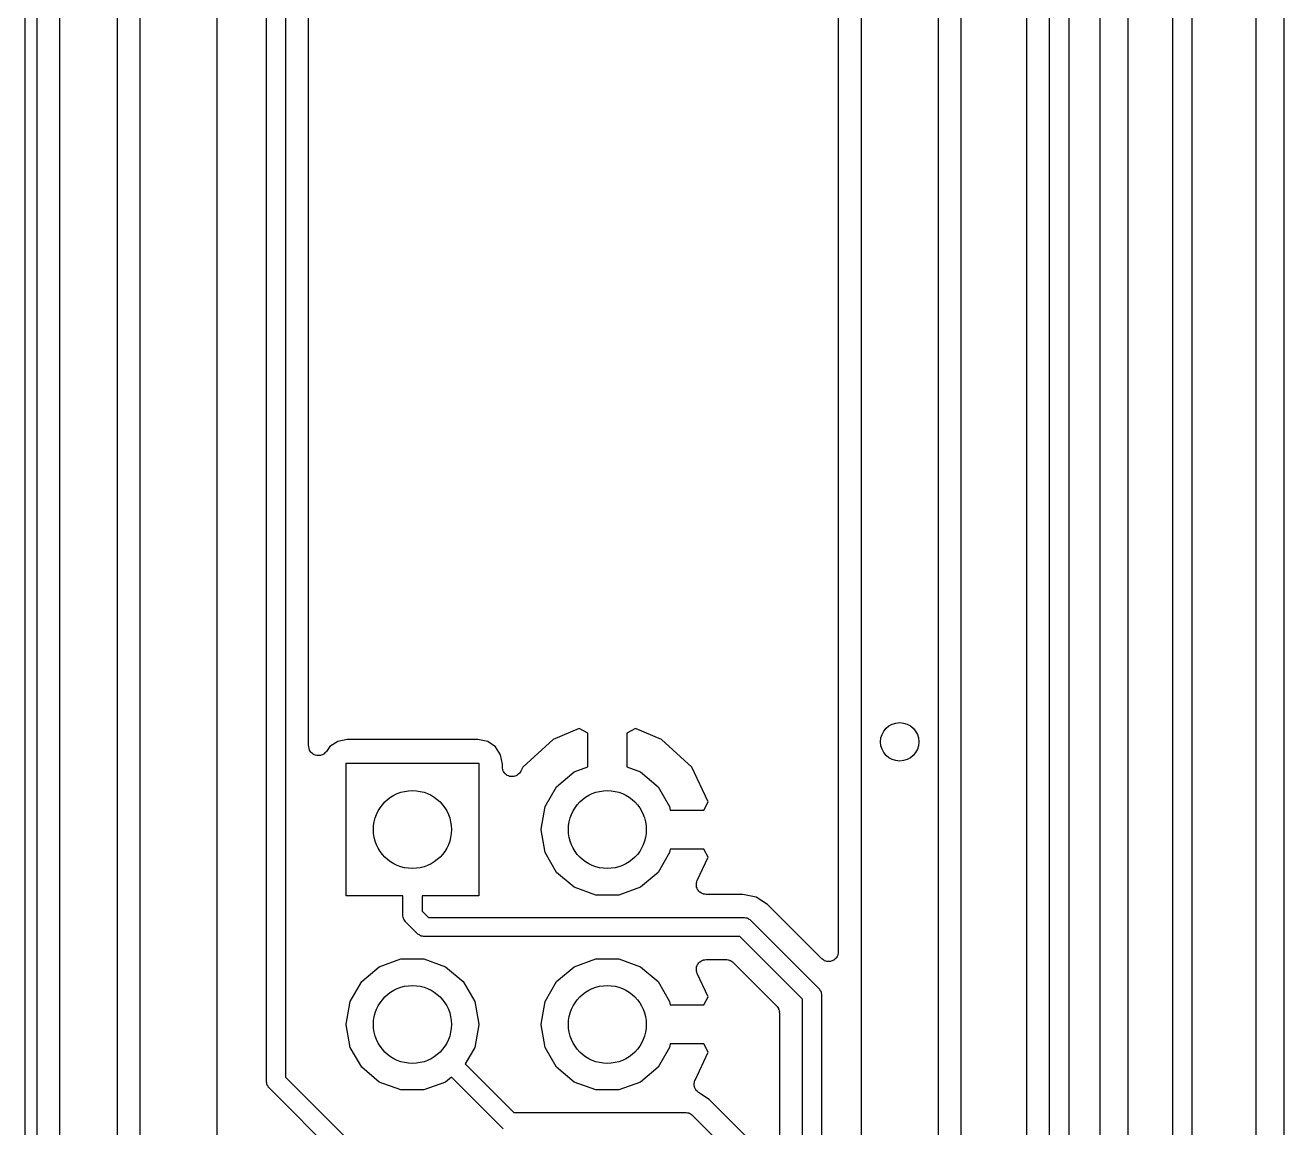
# Model space of a CAD drawing. Extents: x 25 to 125, y -125 to -25.
# Drawn here: x 24.93 to 41.33, y -90.88 to -76.51 of the extents above; entities that cross this region are included whole.
import ezdxf

# ---------------------------------------------------------------- set-up
doc = ezdxf.new("R2010")
doc.units = 0
doc.header["$MEASUREMENT"] = 0
doc.layers.add('BLACK', color=7, linetype='CONTINUOUS')

msp = doc.modelspace()

# ---------------------------------------------------------------- linework, layer by layer
at = {"layer": 'Black'}
for p, q in [((24.925, -125), (24.925, -25)), ((25.075, -25.075), (25.075, -124.925)), ((25.375, -115.363), (25.375, -32.4014)), ((38.936, -97.282), (38.936, -48.768)), ((39.296, -48.8426), (39.296, -97.2074)), ((41.328, -49.53), (41.328, -97.2074)), ((40.968, -97.282), (40.968, -49.6046)), ((38.275, -97.582), (38.275, -56.2318)), ((38.525, -56.18), (38.525, -97.5302)), ((39.88, -97.155), (39.88, -56.1503)), ((40.13, -56.1503), (40.13, -97.1032)), ((37.975, -56.5625), (37.975, -92.6641)), ((26.124, -59.3215), (26.124, -103.746)), ((26.424, -103.759), (26.424, -59.309)), ((27.424, -59.5161), (27.424, -103.552)), ((35.522, -60.3375), (35.522, -88.5894)), ((35.822, -85.852), (35.822, -60.325)), ((36.822, -60.325), (36.822, -85.852)), ((37.122, -92.7001), (37.122, -60.3375)), ((28.069, -90.274), (28.069, -70.6647)), ((28.319, -70.7165), (28.319, -90.2222)), ((28.619, -85.9054), (28.619, -75.407)), ((32.1468, -85.6801), (31.8062, -85.8211)), ((32.258, -85.7381), (32.1468, -85.6801)), ((32.258, -86.1791), (32.258, -85.7381)), ((32.8772, -85.6801), (32.766, -85.7381)), ((32.766, -85.7381), (32.766, -86.1791)), ((33.2178, -85.8211), (32.8772, -85.6801)), ((28.6201, -85.9117), (28.619, -85.9054)), ((28.6196, -85.9179), (28.6201, -85.9117)), ((28.6239, -85.9332), (28.6196, -85.9179)), ((28.6267, -85.9489), (28.6239, -85.9332)), ((28.6298, -85.9543), (28.6267, -85.9489)), ((28.8952, -85.9122), (28.8509, -85.9771)), ((28.998, -85.846), (28.8952, -85.9122)), ((29.1202, -85.823), (28.998, -85.846)), ((30.8229, -85.823), (29.1202, -85.823)), ((30.9546, -85.8497), (30.8229, -85.823)), ((31.0548, -85.9182), (30.9546, -85.8497)), ((31.121, -86.021), (31.0548, -85.9182)), ((31.8062, -85.8211), (31.4095, -86.1833)), ((33.6145, -86.1833), (33.2178, -85.8211)), ((35.822, -111.125), (35.822, -85.852)), ((36.822, -85.852), (36.822, -111.125)), ((28.6315, -85.9604), (28.6298, -85.9543)), ((28.6408, -85.9733), (28.6315, -85.9604)), ((28.6487, -85.9871), (28.6408, -85.9733)), ((28.6535, -85.9911), (28.6487, -85.9871)), ((28.6572, -85.9963), (28.6535, -85.9911)), ((28.6703, -86.0052), (28.6572, -85.9963)), ((28.6825, -86.0154), (28.6703, -86.0052)), ((28.6884, -86.0176), (28.6825, -86.0154)), ((28.6936, -86.0211), (28.6884, -86.0176)), ((28.709, -86.0251), (28.6936, -86.0211)), ((28.7239, -86.0305), (28.709, -86.0251)), ((28.7303, -86.0305), (28.7239, -86.0305)), ((28.7364, -86.0321), (28.7303, -86.0305)), ((28.7522, -86.0305), (28.7364, -86.0321)), ((28.7681, -86.0305), (28.7522, -86.0305)), ((28.774, -86.0283), (28.7681, -86.0305)), ((28.7803, -86.0277), (28.774, -86.0283)), ((28.7946, -86.0208), (28.7803, -86.0277)), ((28.8095, -86.0154), (28.7946, -86.0208)), ((28.8143, -86.0114), (28.8095, -86.0154)), ((28.82, -86.0086), (28.8143, -86.0114)), ((28.8311, -85.9973), (28.82, -86.0086)), ((28.8433, -85.9871), (28.8311, -85.9973)), ((28.8464, -85.9816), (28.8433, -85.9871)), ((28.8509, -85.9771), (28.8464, -85.9816)), ((31.144, -86.1432), (31.121, -86.021)), ((29.1084, -87.8586), (29.1084, -86.1314)), ((29.1084, -86.1314), (30.8356, -86.1314)), ((30.8356, -86.1314), (30.8356, -87.8586)), ((31.144, -86.1795), (31.144, -86.1432)), ((31.1468, -86.1957), (31.144, -86.1795)), ((31.1482, -86.2121), (31.1468, -86.1957)), ((31.1506, -86.2173), (31.1482, -86.2121)), ((31.1516, -86.2229), (31.1506, -86.2173)), ((31.1599, -86.2372), (31.1516, -86.2229)), ((31.1668, -86.2522), (31.1599, -86.2372)), ((31.1708, -86.2562), (31.1668, -86.2522)), ((31.1737, -86.2611), (31.1708, -86.2562)), ((31.1863, -86.2717), (31.1737, -86.2611)), ((31.1979, -86.2834), (31.1863, -86.2717)), ((31.3471, -86.2789), (31.3345, -86.2895)), ((31.3606, -86.2695), (31.3471, -86.2789)), ((31.3639, -86.2648), (31.3606, -86.2695)), ((31.3683, -86.2611), (31.3639, -86.2648)), ((31.3765, -86.2469), (31.3683, -86.2611)), ((31.386, -86.2334), (31.3765, -86.2469)), ((31.4095, -86.1833), (31.386, -86.2334)), ((31.8504, -86.4366), (32.0802, -86.2438)), ((32.0802, -86.2438), (32.258, -86.1791)), ((32.766, -86.1791), (32.9438, -86.2438)), ((32.9438, -86.2438), (33.1736, -86.4366)), ((33.8254, -86.6331), (33.6145, -86.1833)), ((31.2031, -86.2858), (31.1979, -86.2834)), ((31.2075, -86.2895), (31.2031, -86.2858)), ((31.2229, -86.2951), (31.2075, -86.2895)), ((31.2379, -86.3021), (31.2229, -86.2951)), ((31.2435, -86.3026), (31.2379, -86.3021)), ((31.2489, -86.3046), (31.2435, -86.3026)), ((31.2654, -86.3046), (31.2489, -86.3046)), ((31.2818, -86.306), (31.2654, -86.3046)), ((31.2873, -86.3046), (31.2818, -86.306)), ((31.293, -86.3046), (31.2873, -86.3046)), ((31.3085, -86.2989), (31.293, -86.3046)), ((31.3244, -86.2947), (31.3085, -86.2989)), ((31.3291, -86.2914), (31.3244, -86.2947)), ((31.3345, -86.2895), (31.3291, -86.2914)), ((31.7005, -86.6963), (31.8504, -86.4366)), ((33.1736, -86.4366), (33.3235, -86.6963)), ((31.6484, -86.9917), (31.7005, -86.6963)), ((33.3235, -86.6963), (33.3314, -86.741)), ((33.3314, -86.741), (33.7693, -86.741)), ((33.7693, -86.741), (33.8254, -86.6331)), ((31.6484, -86.9983), (31.6484, -86.9917)), ((31.7005, -87.2937), (31.6484, -86.9983)), ((33.3314, -87.249), (33.3235, -87.2937)), ((33.7693, -87.249), (33.3314, -87.249)), ((33.8254, -87.3569), (33.7693, -87.249)), ((31.8504, -87.5534), (31.7005, -87.2937)), ((33.3235, -87.2937), (33.1736, -87.5534)), ((33.6837, -87.6591), (33.8254, -87.3569)), ((32.0802, -87.7462), (31.8504, -87.5534)), ((33.1736, -87.5534), (32.9438, -87.7462)), ((32.362, -87.8488), (32.0802, -87.7462)), ((32.9438, -87.7462), (32.662, -87.8488)), ((33.6722, -87.7017), (33.6737, -87.6964)), ((33.6737, -87.7183), (33.6722, -87.7017)), ((33.6737, -87.6909), (33.6794, -87.6752)), ((33.6737, -87.6964), (33.6737, -87.6909)), ((33.6737, -87.7351), (33.6737, -87.7183)), ((33.6755, -87.7402), (33.6737, -87.7351)), ((33.676, -87.7456), (33.6755, -87.7402)), ((33.683, -87.7608), (33.676, -87.7456)), ((33.6794, -87.6752), (33.6837, -87.6591)), ((29.847, -87.8586), (29.1084, -87.8586)), ((29.847, -88.1086), (29.847, -87.8586)), ((30.8356, -87.8586), (30.097, -87.8586)), ((30.097, -87.8586), (30.097, -88.0568)), ((32.662, -87.8488), (32.362, -87.8488)), ((33.6887, -87.7765), (33.683, -87.7608)), ((33.6923, -87.7807), (33.6887, -87.7765)), ((33.6946, -87.7856), (33.6923, -87.7807)), ((33.7063, -87.7975), (33.6946, -87.7856)), ((33.7171, -87.8103), (33.7063, -87.7975)), ((33.7218, -87.813), (33.7171, -87.8103)), ((33.7257, -87.8169), (33.7218, -87.813)), ((33.7408, -87.824), (33.7257, -87.8169)), ((33.7553, -87.8323), (33.7408, -87.824)), ((33.7607, -87.8333), (33.7553, -87.8323)), ((33.7656, -87.8356), (33.7607, -87.8333)), ((33.7823, -87.8371), (33.7656, -87.8356)), ((33.7987, -87.84), (33.7823, -87.8371)), ((34.2775, -87.84), (33.7987, -87.84)), ((34.4517, -87.8747), (34.2775, -87.84)), ((34.5994, -87.9733), (34.4517, -87.8747)), ((30.097, -88.0568), (30.1802, -88.14)), ((35.3052, -88.6792), (34.5994, -87.9733)), ((29.848, -88.114), (29.847, -88.1086)), ((29.8475, -88.1195), (29.848, -88.114)), ((29.8517, -88.1353), (29.8475, -88.1195)), ((29.8545, -88.1514), (29.8517, -88.1353)), ((29.8573, -88.1561), (29.8545, -88.1514)), ((29.8587, -88.1614), (29.8573, -88.1561)), ((29.8681, -88.1748), (29.8587, -88.1614)), ((29.8762, -88.1889), (29.8681, -88.1748)), ((29.8805, -88.1925), (29.8762, -88.1889)), ((29.8836, -88.197), (29.8805, -88.1925)), ((30.04, -88.3534), (29.8836, -88.197)), ((30.1802, -88.14), (34.29, -88.14)), ((34.29, -88.14), (34.2954, -88.141)), ((34.2954, -88.141), (34.3009, -88.1405)), ((34.3009, -88.1405), (34.3167, -88.1447)), ((34.3167, -88.1447), (34.3328, -88.1475)), ((34.3328, -88.1475), (34.3375, -88.1503)), ((34.3375, -88.1503), (34.3428, -88.1517)), ((34.3428, -88.1517), (34.3562, -88.1611)), ((34.3562, -88.1611), (34.3703, -88.1692)), ((34.3703, -88.1692), (34.3739, -88.1735)), ((34.3739, -88.1735), (34.3784, -88.1766)), ((34.3784, -88.1766), (35.2674, -89.0656)), ((30.0445, -88.3565), (30.04, -88.3534)), ((30.0481, -88.3608), (30.0445, -88.3565)), ((30.0622, -88.3689), (30.0481, -88.3608)), ((30.0756, -88.3783), (30.0622, -88.3689)), ((30.0809, -88.3797), (30.0756, -88.3783)), ((30.0856, -88.3825), (30.0809, -88.3797)), ((30.1017, -88.3853), (30.0856, -88.3825)), ((30.1175, -88.3895), (30.1017, -88.3853)), ((30.123, -88.389), (30.1175, -88.3895)), ((30.1284, -88.39), (30.123, -88.389)), ((34.2382, -88.39), (30.1284, -88.39)), ((35.054, -89.2058), (34.2382, -88.39)), ((29.5402, -88.7838), (29.822, -88.6812)), ((29.822, -88.6812), (30.122, -88.6812)), ((30.122, -88.6812), (30.4038, -88.7838)), ((32.0802, -88.7838), (32.362, -88.6812)), ((32.362, -88.6812), (32.662, -88.6812)), ((32.662, -88.6812), (32.9438, -88.7838)), ((33.6946, -88.7444), (33.7063, -88.7325)), ((33.7063, -88.7325), (33.7171, -88.7197)), ((33.7171, -88.7197), (33.7218, -88.717)), ((33.7218, -88.717), (33.7257, -88.7131)), ((33.7257, -88.7131), (33.7408, -88.706)), ((33.7408, -88.706), (33.7553, -88.6977)), ((33.7553, -88.6977), (33.7607, -88.6967)), ((33.7607, -88.6967), (33.7656, -88.6944)), ((33.7656, -88.6944), (33.7823, -88.6929)), ((33.7823, -88.6929), (33.7987, -88.69)), ((33.7987, -88.69), (34.0614, -88.69)), ((34.0614, -88.69), (34.0669, -88.691)), ((34.0669, -88.691), (34.0724, -88.6905)), ((34.0724, -88.6905), (34.0885, -88.6948)), ((34.0885, -88.6948), (34.1048, -88.6977)), ((34.1048, -88.6977), (34.1096, -88.7005)), ((34.1096, -88.7005), (34.115, -88.7019)), ((34.115, -88.7019), (34.1286, -88.7114)), ((34.1286, -88.7114), (34.143, -88.7197)), ((34.143, -88.7197), (34.1466, -88.724)), ((34.1466, -88.724), (34.1512, -88.7272)), ((34.1512, -88.7272), (34.7168, -89.2928)), ((35.3188, -88.6887), (35.3052, -88.6792)), ((35.3315, -88.6993), (35.3188, -88.6887)), ((35.3368, -88.7013), (35.3315, -88.6993)), ((35.3413, -88.7045), (35.3368, -88.7013)), ((35.3574, -88.7087), (35.3413, -88.7045)), ((35.3729, -88.7144), (35.3574, -88.7087)), ((35.3785, -88.7144), (35.3729, -88.7144)), ((35.3839, -88.7159), (35.3785, -88.7144)), ((35.4005, -88.7144), (35.3839, -88.7159)), ((35.4171, -88.7144), (35.4005, -88.7144)), ((35.4223, -88.7125), (35.4171, -88.7144)), ((35.4279, -88.712), (35.4223, -88.7125)), ((35.4429, -88.705), (35.4279, -88.712)), ((35.4585, -88.6993), (35.4429, -88.705)), ((35.4628, -88.6957), (35.4585, -88.6993)), ((35.4678, -88.6934), (35.4628, -88.6957)), ((35.4796, -88.6817), (35.4678, -88.6934)), ((35.4923, -88.671), (35.4796, -88.6817)), ((35.4951, -88.6661), (35.4923, -88.671)), ((35.499, -88.6622), (35.4951, -88.6661)), ((35.506, -88.6472), (35.499, -88.6622)), ((35.5143, -88.6328), (35.506, -88.6472)), ((35.5153, -88.6273), (35.5143, -88.6328)), ((35.5177, -88.6222), (35.5153, -88.6273)), ((35.5191, -88.6057), (35.5177, -88.6222)), ((35.522, -88.5894), (35.5191, -88.6057)), ((29.3104, -88.9766), (29.5402, -88.7838)), ((30.4038, -88.7838), (30.6336, -88.9766)), ((31.8504, -88.9766), (32.0802, -88.7838)), ((32.9438, -88.7838), (33.1736, -88.9766)), ((33.6722, -88.8283), (33.6737, -88.8117)), ((33.6737, -88.8336), (33.6722, -88.8283)), ((33.6737, -88.7949), (33.6755, -88.7898)), ((33.6737, -88.8117), (33.6737, -88.7949)), ((33.6737, -88.8391), (33.6737, -88.8336)), ((33.6794, -88.8548), (33.6737, -88.8391)), ((33.6755, -88.7898), (33.676, -88.7844)), ((33.676, -88.7844), (33.683, -88.7692)), ((33.6837, -88.8709), (33.6794, -88.8548)), ((33.683, -88.7692), (33.6887, -88.7535)), ((33.8254, -89.1731), (33.6837, -88.8709)), ((33.6887, -88.7535), (33.6923, -88.7493)), ((33.6923, -88.7493), (33.6946, -88.7444)), ((29.1605, -89.2363), (29.3104, -88.9766)), ((30.6336, -88.9766), (30.7835, -89.2363)), ((31.7005, -89.2363), (31.8504, -88.9766)), ((33.1736, -88.9766), (33.3235, -89.2363)), ((35.2674, -89.0656), (35.2705, -89.0701)), ((33.7693, -89.281), (33.8254, -89.1731)), ((35.054, -100.949), (35.054, -89.2058)), ((35.2705, -89.0701), (35.2748, -89.0737)), ((35.2748, -89.0737), (35.2829, -89.0878)), ((35.2829, -89.0878), (35.2923, -89.1012)), ((35.2923, -89.1012), (35.2937, -89.1065)), ((35.2937, -89.1065), (35.2965, -89.1112)), ((35.2965, -89.1112), (35.2993, -89.1273)), ((35.2993, -89.1273), (35.3035, -89.1431)), ((35.3035, -89.1431), (35.303, -89.1486)), ((35.303, -89.1486), (35.304, -89.154)), ((35.304, -89.154), (35.304, -100.949)), ((29.1084, -89.5317), (29.1605, -89.2363)), ((30.7835, -89.2363), (30.8356, -89.5317)), ((31.6484, -89.5317), (31.7005, -89.2363)), ((33.3235, -89.2363), (33.3314, -89.281)), ((33.3314, -89.281), (33.7693, -89.281)), ((34.7168, -89.2928), (34.72, -89.2974)), ((34.72, -89.2974), (34.7243, -89.301)), ((34.7243, -89.301), (34.7326, -89.3154)), ((34.7326, -89.3154), (34.7421, -89.329)), ((34.7421, -89.329), (34.7435, -89.3344)), ((34.7435, -89.3344), (34.7463, -89.3392)), ((34.7463, -89.3392), (34.7492, -89.3555)), ((34.7492, -89.3555), (34.7535, -89.3716)), ((34.7535, -89.3716), (34.753, -89.3771)), ((34.753, -89.3771), (34.754, -89.3826)), ((34.754, -89.3826), (34.754, -96.464)), ((29.1084, -89.5383), (29.1084, -89.5317)), ((29.1605, -89.8337), (29.1084, -89.5383)), ((30.8356, -89.5383), (30.7835, -89.8337)), ((30.8356, -89.5317), (30.8356, -89.5383)), ((31.6484, -89.5383), (31.6484, -89.5317)), ((31.7005, -89.8337), (31.6484, -89.5383)), ((29.3104, -90.0934), (29.1605, -89.8337)), ((30.7835, -89.8337), (30.6605, -90.0467)), ((31.8504, -90.0934), (31.7005, -89.8337)), ((33.3235, -89.8337), (33.1736, -90.0934)), ((33.3314, -89.789), (33.3235, -89.8337)), ((33.7693, -89.789), (33.3314, -89.789)), ((33.8254, -89.8969), (33.7693, -89.789)), ((30.6605, -90.0467), (31.2938, -90.68)), ((33.6545, -90.2614), (33.8254, -89.8969)), ((29.5402, -90.2862), (29.3104, -90.0934)), ((32.0802, -90.2862), (31.8504, -90.0934)), ((33.1736, -90.0934), (32.9438, -90.2862)), ((28.07, -90.2794), (28.069, -90.274)), ((28.0695, -90.2849), (28.07, -90.2794)), ((28.0737, -90.3007), (28.0695, -90.2849)), ((28.0765, -90.3168), (28.0737, -90.3007)), ((28.0793, -90.3215), (28.0765, -90.3168)), ((28.0807, -90.3268), (28.0793, -90.3215)), ((28.0901, -90.3402), (28.0807, -90.3268)), ((28.0982, -90.3543), (28.0901, -90.3402)), ((28.1025, -90.3579), (28.0982, -90.3543)), ((28.1056, -90.3624), (28.1025, -90.3579)), ((29.2919, -91.5487), (28.1056, -90.3624)), ((28.319, -90.2222), (29.4752, -91.3784)), ((29.822, -90.3888), (29.5402, -90.2862)), ((30.4038, -90.2862), (30.122, -90.3888)), ((30.4813, -90.2211), (30.4038, -90.2862)), ((31.1536, -90.8934), (30.4813, -90.2211)), ((32.362, -90.3888), (32.0802, -90.2862)), ((32.9438, -90.2862), (32.662, -90.3888)), ((33.6428, -90.307), (33.6432, -90.3055)), ((33.6451, -90.3274), (33.6428, -90.307)), ((33.643, -90.304), (33.6484, -90.2841)), ((33.6432, -90.3055), (33.643, -90.304)), ((33.6468, -90.3479), (33.6451, -90.3274)), ((33.6475, -90.3493), (33.6468, -90.3479)), ((33.6476, -90.3508), (33.6475, -90.3493)), ((33.6567, -90.3692), (33.6476, -90.3508)), ((33.6484, -90.2841), (33.6533, -90.2641)), ((33.6533, -90.2641), (33.6541, -90.2628)), ((33.6541, -90.2628), (33.6545, -90.2614)), ((33.6654, -90.3879), (33.6567, -90.3692)), ((30.122, -90.3888), (29.822, -90.3888)), ((32.662, -90.3888), (32.362, -90.3888)), ((33.6664, -90.389), (33.6654, -90.3879)), ((33.6671, -90.3904), (33.6664, -90.389)), ((33.682, -90.4046), (33.6671, -90.3904)), ((33.6965, -90.4192), (33.682, -90.4046)), ((33.6979, -90.4198), (33.6965, -90.4192)), ((33.699, -90.4209), (33.6979, -90.4198)), ((33.8374, -90.5133), (33.699, -90.4209)), ((34.3277, -91.0036), (33.8374, -90.5133)), ((31.2938, -90.68), (33.528, -90.68)), ((33.528, -90.68), (33.5334, -90.681)), ((33.5334, -90.681), (33.5389, -90.6805)), ((33.5389, -90.6805), (33.5547, -90.6847)), ((33.5547, -90.6847), (33.5708, -90.6875)), ((33.5708, -90.6875), (33.5755, -90.6903)), ((33.5755, -90.6903), (33.5808, -90.6917)), ((33.5808, -90.6917), (33.5942, -90.7011)), ((33.5942, -90.7011), (33.6083, -90.7092)), ((33.6083, -90.7092), (33.6119, -90.7135)), ((33.6119, -90.7135), (33.6164, -90.7166)), ((33.6164, -90.7166), (34.1244, -91.2246))]:
    msp.add_line(p, q, dxfattribs=at)
for centre, radius in [((36.322, -85.852), 0.25), ((29.972, -86.995), 0.508), ((29.972, -86.995), 0.508), ((32.512, -86.995), 0.508), ((32.512, -86.995), 0.508), ((29.972, -89.535), 0.508), ((29.972, -89.535), 0.508), ((32.512, -89.535), 0.508), ((32.512, -89.535), 0.508)]:
    msp.add_circle(centre, radius, dxfattribs=at)

doc.saveas('drawing.dxf')
